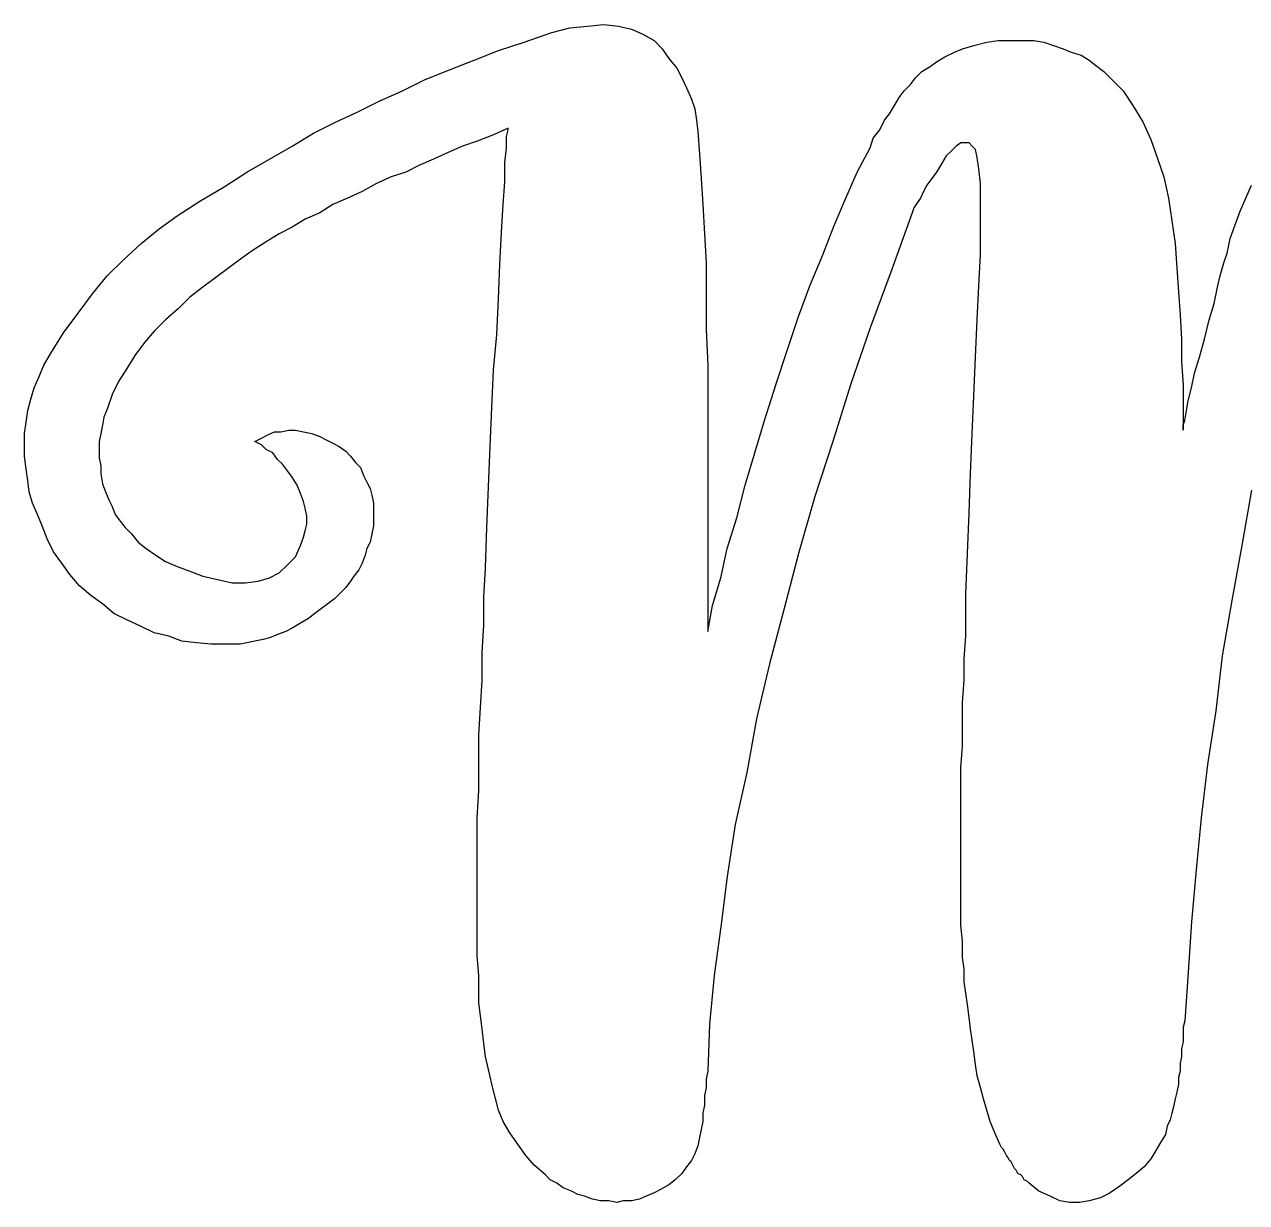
# Model space of a CAD drawing. Extents: x -3.57 to 4.11, y -0.34 to 0.79.
# Drawn here: x -3.572 to -2.836, y 0.047 to 0.756 of the extents above; entities that cross this region are included whole.
import ezdxf

# ---------------------------------------------------------------- set-up
doc = ezdxf.new("R2010")
doc.units = 0

msp = doc.modelspace()

# ---------------------------------------------------------------- linework, layer by layer
at = {"color": 0}
for p, q in [((-3.270996, 0.745117, 0.5), (-3.254395, 0.750977, 0.5)), ((-3.254395, 0.750977, 0.5), (-3.243652, 0.753906, 0.5)), ((-3.243652, 0.753906, 0.5), (-3.23291, 0.754883, 0.5)), ((-3.23291, 0.754883, 0.5), (-3.223145, 0.755859, 0.5)), ((-3.223145, 0.755859, 0.5), (-3.214355, 0.754883, 0.5)), ((-3.214355, 0.754883, 0.5), (-3.206543, 0.75293, 0.5)), ((-3.206543, 0.75293, 0.5), (-3.199707, 0.75, 0.5)), ((-3.286621, 0.740234, 0.5), (-3.270996, 0.745117, 0.5)), ((-3.199707, 0.75, 0.5), (-3.192871, 0.746094, 0.5)), ((-3.192871, 0.746094, 0.5), (-3.187988, 0.741211, 0.5)), ((-3.007324, 0.741211, 0.5), (-3.000488, 0.743164, 0.5)), ((-3.000488, 0.743164, 0.5), (-2.992676, 0.745117, 0.5)), ((-2.992676, 0.745117, 0.5), (-2.98584, 0.746094, 0.5)), ((-2.98584, 0.746094, 0.5), (-2.978027, 0.746094, 0.5)), ((-2.978027, 0.746094, 0.5), (-2.971191, 0.746094, 0.5)), ((-2.971191, 0.746094, 0.5), (-2.964355, 0.746094, 0.5)), ((-2.964355, 0.746094, 0.5), (-2.958496, 0.745117, 0.5)), ((-2.958496, 0.745117, 0.5), (-2.952637, 0.743164, 0.5)), ((-2.952637, 0.743164, 0.5), (-2.946777, 0.741211, 0.5)), ((-3.30127, 0.734375, 0.5), (-3.286621, 0.740234, 0.5)), ((-3.187988, 0.741211, 0.5), (-3.184082, 0.735352, 0.5)), ((-3.184082, 0.735352, 0.5), (-3.179199, 0.729492, 0.5)), ((-3.022949, 0.733398, 0.5), (-3.018066, 0.736328, 0.5)), ((-3.018066, 0.736328, 0.5), (-3.012207, 0.739258, 0.5)), ((-3.012207, 0.739258, 0.5), (-3.007324, 0.741211, 0.5)), ((-2.946777, 0.741211, 0.5), (-2.941895, 0.739258, 0.5)), ((-2.941895, 0.739258, 0.5), (-2.936035, 0.737305, 0.5)), ((-2.936035, 0.737305, 0.5), (-2.931152, 0.734375, 0.5)), ((-3.330566, 0.722656, 0.5), (-3.315918, 0.728516, 0.5)), ((-3.315918, 0.728516, 0.5), (-3.30127, 0.734375, 0.5)), ((-3.179199, 0.729492, 0.5), (-3.17627, 0.723633, 0.5)), ((-3.031738, 0.727539, 0.5), (-3.026855, 0.730469, 0.5)), ((-3.026855, 0.730469, 0.5), (-3.022949, 0.733398, 0.5)), ((-2.931152, 0.734375, 0.5), (-2.927246, 0.731445, 0.5)), ((-2.927246, 0.731445, 0.5), (-2.922363, 0.727539, 0.5)), ((-3.344238, 0.71582, 0.5), (-3.330566, 0.722656, 0.5)), ((-3.17627, 0.723633, 0.5), (-3.17334, 0.717773, 0.5)), ((-3.038574, 0.719727, 0.5), (-3.035645, 0.723633, 0.5)), ((-3.035645, 0.723633, 0.5), (-3.031738, 0.727539, 0.5)), ((-2.922363, 0.727539, 0.5), (-2.918457, 0.723633, 0.5)), ((-2.918457, 0.723633, 0.5), (-2.914551, 0.719727, 0.5)), ((-3.35791, 0.709961, 0.5), (-3.344238, 0.71582, 0.5)), ((-3.17334, 0.717773, 0.5), (-3.17041, 0.710938, 0.5)), ((-3.04541, 0.711914, 0.5), (-3.04248, 0.71582, 0.5)), ((-3.04248, 0.71582, 0.5), (-3.038574, 0.719727, 0.5)), ((-2.914551, 0.719727, 0.5), (-2.910645, 0.71582, 0.5)), ((-2.910645, 0.71582, 0.5), (-2.904785, 0.707031, 0.5)), ((-3.371582, 0.703125, 0.5), (-3.35791, 0.709961, 0.5)), ((-3.17041, 0.710938, 0.5), (-3.168457, 0.705078, 0.5)), ((-3.05127, 0.702148, 0.5), (-3.04834, 0.707031, 0.5)), ((-3.04834, 0.707031, 0.5), (-3.04541, 0.711914, 0.5)), ((-2.904785, 0.707031, 0.5), (-2.898926, 0.697266, 0.5)), ((-3.384277, 0.697266, 0.5), (-3.371582, 0.703125, 0.5)), ((-3.168457, 0.705078, 0.5), (-3.16748, 0.698242, 0.5)), ((-3.054199, 0.698242, 0.5), (-3.05127, 0.702148, 0.5)), ((-3.397949, 0.69043, 0.5), (-3.384277, 0.697266, 0.5)), ((-3.280762, 0.693359, 0.5), (-3.289551, 0.689453, 0.5)), ((-3.281738, 0.688477, 0.5), (-3.280762, 0.692383, 0.5)), ((-3.280762, 0.692383, 0.5), (-3.280762, 0.693359, 0.5)), ((-3.16748, 0.698242, 0.5), (-3.166504, 0.691406, 0.5)), ((-3.166504, 0.691406, 0.5), (-3.165527, 0.677734, 0.5)), ((-3.061035, 0.6875, 0.5), (-3.057129, 0.692383, 0.5)), ((-3.057129, 0.692383, 0.5), (-3.054199, 0.698242, 0.5)), ((-2.898926, 0.697266, 0.5), (-2.894043, 0.686523, 0.5)), ((-3.410645, 0.682617, 0.5), (-3.397949, 0.69043, 0.5)), ((-3.299316, 0.685547, 0.5), (-3.308105, 0.682617, 0.5)), ((-3.289551, 0.689453, 0.5), (-3.299316, 0.685547, 0.5)), ((-3.281738, 0.681641, 0.5), (-3.281738, 0.688477, 0.5)), ((-3.062988, 0.681641, 0.5), (-3.061035, 0.6875, 0.5)), ((-3.008301, 0.68457, 0.5), (-3.01123, 0.682617, 0.5)), ((-3.006348, 0.68457, 0.5), (-3.008301, 0.68457, 0.5)), ((-3.003418, 0.68457, 0.5), (-3.006348, 0.68457, 0.5)), ((-3.001465, 0.682617, 0.5), (-3.003418, 0.68457, 0.5)), ((-2.894043, 0.686523, 0.5), (-2.890137, 0.675781, 0.5)), ((-3.424316, 0.674805, 0.5), (-3.410645, 0.682617, 0.5)), ((-3.316895, 0.678711, 0.5), (-3.325684, 0.674805, 0.5)), ((-3.308105, 0.682617, 0.5), (-3.316895, 0.678711, 0.5)), ((-3.282715, 0.672852, 0.5), (-3.281738, 0.681641, 0.5)), ((-3.165527, 0.677734, 0.5), (-3.164551, 0.663086, 0.5)), ((-3.070801, 0.666992, 0.5), (-3.062988, 0.681641, 0.5)), ((-3.01709, 0.676758, 0.5), (-3.02002, 0.671875, 0.5)), ((-3.01416, 0.679688, 0.5), (-3.01709, 0.676758, 0.5)), ((-3.01123, 0.682617, 0.5), (-3.01416, 0.679688, 0.5)), ((-2.999512, 0.680664, 0.5), (-3.001465, 0.682617, 0.5)), ((-2.998535, 0.675781, 0.5), (-2.999512, 0.680664, 0.5)), ((-3.437988, 0.666992, 0.5), (-3.424316, 0.674805, 0.5)), ((-3.334473, 0.670898, 0.5), (-3.342285, 0.666992, 0.5)), ((-3.325684, 0.674805, 0.5), (-3.334473, 0.670898, 0.5)), ((-3.282715, 0.661133, 0.5), (-3.282715, 0.672852, 0.5)), ((-3.02002, 0.671875, 0.5), (-3.022949, 0.666992, 0.5)), ((-2.997559, 0.668945, 0.5), (-2.998535, 0.675781, 0.5)), ((-2.890137, 0.675781, 0.5), (-2.88623, 0.664063, 0.5)), ((-3.45166, 0.658203, 0.5), (-3.437988, 0.666992, 0.5)), ((-3.351074, 0.664063, 0.5), (-3.359863, 0.660156, 0.5)), ((-3.342285, 0.666992, 0.5), (-3.351074, 0.664063, 0.5)), ((-3.164551, 0.663086, 0.5), (-3.163574, 0.647461, 0.5)), ((-3.077637, 0.651367, 0.5), (-3.070801, 0.666992, 0.5)), ((-3.025879, 0.663086, 0.5), (-3.028809, 0.65918, 0.5)), ((-3.022949, 0.666992, 0.5), (-3.025879, 0.663086, 0.5)), ((-2.996582, 0.660156, 0.5), (-2.997559, 0.668945, 0.5)), ((-2.88623, 0.664063, 0.5), (-2.883301, 0.651367, 0.5)), ((-3.466309, 0.649414, 0.5), (-3.45166, 0.658203, 0.5)), ((-3.368652, 0.655273, 0.5), (-3.377441, 0.651367, 0.5)), ((-3.359863, 0.660156, 0.5), (-3.368652, 0.655273, 0.5)), ((-3.283691, 0.647461, 0.5), (-3.282715, 0.661133, 0.5)), ((-3.030762, 0.655273, 0.5), (-3.032715, 0.651367, 0.5)), ((-3.028809, 0.65918, 0.5), (-3.030762, 0.655273, 0.5)), ((-2.996582, 0.648438, 0.5), (-2.996582, 0.660156, 0.5)), ((-2.840332, 0.643555, 0.5), (-2.833496, 0.65918, 0.5)), ((-3.47998, 0.640625, 0.5), (-3.466309, 0.649414, 0.5)), ((-3.38623, 0.647461, 0.5), (-3.394043, 0.642578, 0.5)), ((-3.377441, 0.651367, 0.5), (-3.38623, 0.647461, 0.5)), ((-3.284668, 0.630859, 0.5), (-3.283691, 0.647461, 0.5)), ((-3.163574, 0.647461, 0.5), (-3.162598, 0.629883, 0.5)), ((-3.084473, 0.634766, 0.5), (-3.077637, 0.651367, 0.5)), ((-3.034668, 0.648438, 0.5), (-3.036621, 0.645508, 0.5)), ((-3.032715, 0.651367, 0.5), (-3.034668, 0.648438, 0.5)), ((-2.996582, 0.633789, 0.5), (-2.996582, 0.648438, 0.5)), ((-2.883301, 0.651367, 0.5), (-2.881348, 0.637695, 0.5)), ((-3.490723, 0.632813, 0.5), (-3.47998, 0.640625, 0.5)), ((-3.394043, 0.642578, 0.5), (-3.402832, 0.638672, 0.5)), ((-3.037598, 0.642578, 0.5), (-3.050293, 0.607422, 0.5)), ((-3.036621, 0.645508, 0.5), (-3.037598, 0.642578, 0.5)), ((-2.846191, 0.626953, 0.5), (-2.840332, 0.643555, 0.5)), ((-3.501465, 0.624023, 0.5), (-3.490723, 0.632813, 0.5)), ((-3.410645, 0.633789, 0.5), (-3.418457, 0.629883, 0.5)), ((-3.402832, 0.638672, 0.5), (-3.410645, 0.633789, 0.5)), ((-3.091309, 0.617188, 0.5), (-3.084473, 0.634766, 0.5)), ((-2.996582, 0.617188, 0.5), (-2.996582, 0.633789, 0.5)), ((-2.881348, 0.637695, 0.5), (-2.879395, 0.624023, 0.5)), ((-3.418457, 0.629883, 0.5), (-3.42627, 0.625, 0.5)), ((-3.285645, 0.611328, 0.5), (-3.284668, 0.630859, 0.5)), ((-3.162598, 0.629883, 0.5), (-3.161621, 0.612305, 0.5)), ((-2.847168, 0.623047, 0.5), (-2.846191, 0.626953, 0.5)), ((-3.512207, 0.614258, 0.5), (-3.501465, 0.624023, 0.5)), ((-3.434082, 0.620117, 0.5), (-3.440918, 0.615234, 0.5)), ((-3.42627, 0.625, 0.5), (-3.434082, 0.620117, 0.5)), ((-2.879395, 0.624023, 0.5), (-2.878418, 0.609375, 0.5)), ((-2.850098, 0.612305, 0.5), (-2.848145, 0.618164, 0.5)), ((-2.848145, 0.618164, 0.5), (-2.847168, 0.623047, 0.5)), ((-3.521973, 0.604492, 0.5), (-3.512207, 0.614258, 0.5)), ((-3.440918, 0.615234, 0.5), (-3.44873, 0.609375, 0.5)), ((-3.286621, 0.59082, 0.5), (-3.285645, 0.611328, 0.5)), ((-3.161621, 0.612305, 0.5), (-3.161621, 0.592773, 0.5)), ((-3.099121, 0.598633, 0.5), (-3.091309, 0.617188, 0.5)), ((-2.997559, 0.598633, 0.5), (-2.996582, 0.617188, 0.5)), ((-2.852051, 0.605469, 0.5), (-2.850098, 0.612305, 0.5)), ((-3.530762, 0.59375, 0.5), (-3.521973, 0.604492, 0.5)), ((-3.456543, 0.603516, 0.5), (-3.464355, 0.597656, 0.5)), ((-3.44873, 0.609375, 0.5), (-3.456543, 0.603516, 0.5)), ((-3.050293, 0.607422, 0.5), (-3.062988, 0.573242, 0.5)), ((-2.878418, 0.609375, 0.5), (-2.877441, 0.594727, 0.5)), ((-2.854004, 0.597656, 0.5), (-2.852051, 0.605469, 0.5)), ((-3.464355, 0.597656, 0.5), (-3.472168, 0.591797, 0.5)), ((-3.105957, 0.580078, 0.5), (-3.099121, 0.598633, 0.5)), ((-2.998535, 0.578125, 0.5), (-2.997559, 0.598633, 0.5)), ((-2.855957, 0.587891, 0.5), (-2.854004, 0.597656, 0.5)), ((-3.539551, 0.582031, 0.5), (-3.530762, 0.59375, 0.5)), ((-3.472168, 0.591797, 0.5), (-3.479004, 0.584961, 0.5)), ((-3.287598, 0.569336, 0.5), (-3.286621, 0.59082, 0.5)), ((-3.161621, 0.592773, 0.5), (-3.161621, 0.572266, 0.5)), ((-2.877441, 0.594727, 0.5), (-2.876465, 0.581055, 0.5)), ((-3.54834, 0.570313, 0.5), (-3.539551, 0.582031, 0.5)), ((-3.479004, 0.584961, 0.5), (-3.486816, 0.578125, 0.5)), ((-2.876465, 0.581055, 0.5), (-2.875488, 0.566406, 0.5)), ((-2.858887, 0.578125, 0.5), (-2.855957, 0.587891, 0.5)), ((-3.486816, 0.578125, 0.5), (-3.493652, 0.571289, 0.5)), ((-3.112793, 0.55957, 0.5), (-3.105957, 0.580078, 0.5)), ((-2.999512, 0.555664, 0.5), (-2.998535, 0.578125, 0.5)), ((-2.861816, 0.566406, 0.5), (-2.858887, 0.578125, 0.5)), ((-3.556152, 0.557617, 0.5), (-3.54834, 0.570313, 0.5)), ((-3.493652, 0.571289, 0.5), (-3.499512, 0.564453, 0.5)), ((-3.289551, 0.547852, 0.5), (-3.287598, 0.569336, 0.5)), ((-3.161621, 0.572266, 0.5), (-3.160645, 0.550781, 0.5)), ((-3.062988, 0.573242, 0.5), (-3.074707, 0.539063, 0.5)), ((-2.875488, 0.566406, 0.5), (-2.875488, 0.552734, 0.5)), ((-2.864746, 0.555664, 0.5), (-2.861816, 0.566406, 0.5)), ((-3.499512, 0.564453, 0.5), (-3.505371, 0.556641, 0.5)), ((-3.119629, 0.539063, 0.5), (-3.112793, 0.55957, 0.5)), ((-3.560059, 0.550781, 0.5), (-3.556152, 0.557617, 0.5)), ((-3.505371, 0.556641, 0.5), (-3.510254, 0.548828, 0.5)), ((-3.000488, 0.532227, 0.5), (-2.999512, 0.555664, 0.5)), ((-2.875488, 0.552734, 0.5), (-2.874512, 0.539063, 0.5)), ((-2.867676, 0.545898, 0.5), (-2.864746, 0.555664, 0.5)), ((-3.562988, 0.543945, 0.5), (-3.560059, 0.550781, 0.5)), ((-3.510254, 0.548828, 0.5), (-3.515137, 0.541016, 0.5)), ((-3.290527, 0.525391, 0.5), (-3.289551, 0.547852, 0.5)), ((-3.160645, 0.550781, 0.5), (-3.160645, 0.529297, 0.5)), ((-2.869629, 0.537109, 0.5), (-2.867676, 0.545898, 0.5)), ((-3.567871, 0.530273, 0.5), (-3.565918, 0.537109, 0.5)), ((-3.565918, 0.537109, 0.5), (-3.562988, 0.543945, 0.5)), ((-3.515137, 0.541016, 0.5), (-3.519043, 0.533203, 0.5)), ((-3.126465, 0.517578, 0.5), (-3.119629, 0.539063, 0.5)), ((-3.074707, 0.539063, 0.5), (-3.085449, 0.504883, 0.5)), ((-2.874512, 0.539063, 0.5), (-2.874512, 0.525391, 0.5)), ((-2.871582, 0.529297, 0.5), (-2.869629, 0.537109, 0.5)), ((-3.569824, 0.523438, 0.5), (-3.567871, 0.530273, 0.5)), ((-3.519043, 0.533203, 0.5), (-3.521973, 0.524414, 0.5)), ((-3.001465, 0.509766, 0.5), (-3.000488, 0.532227, 0.5)), ((-3.570801, 0.516602, 0.5), (-3.569824, 0.523438, 0.5)), ((-3.521973, 0.524414, 0.5), (-3.523926, 0.519531, 0.5)), ((-3.291504, 0.501953, 0.5), (-3.290527, 0.525391, 0.5)), ((-3.160645, 0.529297, 0.5), (-3.160645, 0.507813, 0.5)), ((-2.874512, 0.525391, 0.5), (-2.874512, 0.511719, 0.5)), ((-2.873535, 0.517578, 0.5), (-2.872559, 0.523438, 0.5)), ((-2.872559, 0.523438, 0.5), (-2.871582, 0.529297, 0.5)), ((-3.571777, 0.509766, 0.5), (-3.570801, 0.516602, 0.5)), ((-3.523926, 0.519531, 0.5), (-3.524902, 0.514648, 0.5)), ((-3.132324, 0.498047, 0.5), (-3.126465, 0.517578, 0.5)), ((-2.874512, 0.514648, 0.5), (-2.873535, 0.517578, 0.5)), ((-3.571777, 0.50293, 0.5), (-3.571777, 0.509766, 0.5)), ((-3.525879, 0.509766, 0.5), (-3.526855, 0.504883, 0.5)), ((-3.524902, 0.514648, 0.5), (-3.525879, 0.509766, 0.5)), ((-3.429199, 0.506836, 0.5), (-3.425293, 0.508789, 0.5)), ((-3.425293, 0.508789, 0.5), (-3.421387, 0.510742, 0.5)), ((-3.421387, 0.510742, 0.5), (-3.41748, 0.510742, 0.5)), ((-3.41748, 0.510742, 0.5), (-3.412598, 0.511719, 0.5)), ((-3.412598, 0.511719, 0.5), (-3.408691, 0.511719, 0.5)), ((-3.408691, 0.511719, 0.5), (-3.403809, 0.510742, 0.5)), ((-3.403809, 0.510742, 0.5), (-3.398926, 0.509766, 0.5)), ((-3.398926, 0.509766, 0.5), (-3.394043, 0.507813, 0.5)), ((-3.394043, 0.507813, 0.5), (-3.390137, 0.505859, 0.5)), ((-3.160645, 0.507813, 0.5), (-3.160645, 0.487305, 0.5)), ((-3.002441, 0.485352, 0.5), (-3.001465, 0.509766, 0.5)), ((-2.874512, 0.511719, 0.5), (-2.874512, 0.514648, 0.5)), ((-3.571777, 0.496094, 0.5), (-3.571777, 0.50293, 0.5)), ((-3.526855, 0.504883, 0.5), (-3.526855, 0.5, 0.5)), ((-3.433105, 0.504883, 0.5), (-3.429199, 0.506836, 0.5)), ((-3.429199, 0.50293, 0.5), (-3.433105, 0.504883, 0.5)), ((-3.42627, 0.5, 0.5), (-3.429199, 0.50293, 0.5)), ((-3.390137, 0.505859, 0.5), (-3.38623, 0.503906, 0.5)), ((-3.38623, 0.503906, 0.5), (-3.382324, 0.501953, 0.5)), ((-3.382324, 0.501953, 0.5), (-3.378418, 0.499023, 0.5)), ((-3.29248, 0.477539, 0.5), (-3.291504, 0.501953, 0.5)), ((-3.085449, 0.504883, 0.5), (-3.096191, 0.47168, 0.5)), ((-3.570801, 0.488281, 0.5), (-3.571777, 0.496094, 0.5)), ((-3.526855, 0.5, 0.5), (-3.526855, 0.495117, 0.5)), ((-3.526855, 0.495117, 0.5), (-3.525879, 0.490234, 0.5)), ((-3.422363, 0.498047, 0.5), (-3.42627, 0.5, 0.5)), ((-3.419434, 0.494141, 0.5), (-3.422363, 0.498047, 0.5)), ((-3.416504, 0.491211, 0.5), (-3.419434, 0.494141, 0.5)), ((-3.378418, 0.499023, 0.5), (-3.375488, 0.496094, 0.5)), ((-3.375488, 0.496094, 0.5), (-3.372559, 0.492188, 0.5)), ((-3.138184, 0.478516, 0.5), (-3.132324, 0.498047, 0.5)), ((-3.569824, 0.481445, 0.5), (-3.570801, 0.488281, 0.5)), ((-3.525879, 0.490234, 0.5), (-3.525879, 0.485352, 0.5)), ((-3.525879, 0.485352, 0.5), (-3.524902, 0.479492, 0.5)), ((-3.413574, 0.487305, 0.5), (-3.416504, 0.491211, 0.5)), ((-3.410645, 0.483398, 0.5), (-3.413574, 0.487305, 0.5)), ((-3.372559, 0.492188, 0.5), (-3.369629, 0.489258, 0.5)), ((-3.369629, 0.489258, 0.5), (-3.367676, 0.484375, 0.5)), ((-3.160645, 0.487305, 0.5), (-3.160645, 0.466797, 0.5)), ((-3.003418, 0.461914, 0.5), (-3.002441, 0.485352, 0.5)), ((-3.568848, 0.474609, 0.5), (-3.569824, 0.481445, 0.5)), ((-3.524902, 0.479492, 0.5), (-3.522949, 0.474609, 0.5)), ((-3.407715, 0.478516, 0.5), (-3.410645, 0.483398, 0.5)), ((-3.405762, 0.473633, 0.5), (-3.407715, 0.478516, 0.5)), ((-3.367676, 0.484375, 0.5), (-3.365723, 0.480469, 0.5)), ((-3.365723, 0.480469, 0.5), (-3.36377, 0.476563, 0.5)), ((-3.143066, 0.458984, 0.5), (-3.138184, 0.478516, 0.5)), ((-3.566895, 0.467773, 0.5), (-3.568848, 0.474609, 0.5)), ((-3.522949, 0.474609, 0.5), (-3.520996, 0.469727, 0.5)), ((-3.403809, 0.46875, 0.5), (-3.405762, 0.473633, 0.5)), ((-3.36377, 0.476563, 0.5), (-3.362793, 0.472656, 0.5)), ((-3.362793, 0.472656, 0.5), (-3.361816, 0.467773, 0.5)), ((-3.293457, 0.453125, 0.5), (-3.29248, 0.477539, 0.5)), ((-3.096191, 0.47168, 0.5), (-3.105957, 0.4375, 0.5)), ((-2.833496, 0.475586, 0.5), (-2.839355, 0.442383, 0.5)), ((-3.563965, 0.460938, 0.5), (-3.566895, 0.467773, 0.5)), ((-3.520996, 0.469727, 0.5), (-3.519043, 0.46582, 0.5)), ((-3.519043, 0.46582, 0.5), (-3.51709, 0.460938, 0.5)), ((-3.402832, 0.464844, 0.5), (-3.403809, 0.46875, 0.5)), ((-3.401855, 0.459961, 0.5), (-3.402832, 0.464844, 0.5)), ((-3.361816, 0.467773, 0.5), (-3.361816, 0.462891, 0.5)), ((-3.160645, 0.466797, 0.5), (-3.160645, 0.446289, 0.5)), ((-3.561035, 0.454102, 0.5), (-3.563965, 0.460938, 0.5)), ((-3.51709, 0.460938, 0.5), (-3.51416, 0.457031, 0.5)), ((-3.51416, 0.457031, 0.5), (-3.51123, 0.453125, 0.5)), ((-3.401855, 0.455078, 0.5), (-3.401855, 0.459961, 0.5)), ((-3.361816, 0.462891, 0.5), (-3.361816, 0.458984, 0.5)), ((-3.361816, 0.458984, 0.5), (-3.361816, 0.454102, 0.5)), ((-3.148926, 0.44043, 0.5), (-3.143066, 0.458984, 0.5)), ((-3.004395, 0.4375, 0.5), (-3.003418, 0.461914, 0.5)), ((-3.558105, 0.446289, 0.5), (-3.561035, 0.454102, 0.5)), ((-3.51123, 0.453125, 0.5), (-3.507324, 0.449219, 0.5)), ((-3.507324, 0.449219, 0.5), (-3.503418, 0.444336, 0.5)), ((-3.403809, 0.447266, 0.5), (-3.402832, 0.451172, 0.5)), ((-3.402832, 0.451172, 0.5), (-3.401855, 0.455078, 0.5)), ((-3.362793, 0.449219, 0.5), (-3.36377, 0.444336, 0.5)), ((-3.361816, 0.454102, 0.5), (-3.362793, 0.449219, 0.5)), ((-3.294434, 0.428711, 0.5), (-3.293457, 0.453125, 0.5)), ((-3.554199, 0.438477, 0.5), (-3.558105, 0.446289, 0.5)), ((-3.503418, 0.444336, 0.5), (-3.498535, 0.44043, 0.5)), ((-3.408691, 0.435547, 0.5), (-3.405762, 0.442383, 0.5)), ((-3.405762, 0.442383, 0.5), (-3.403809, 0.447266, 0.5)), ((-3.36377, 0.444336, 0.5), (-3.365723, 0.44043, 0.5)), ((-3.160645, 0.446289, 0.5), (-3.160645, 0.427734, 0.5)), ((-2.839355, 0.442383, 0.5), (-2.845215, 0.40918, 0.5)), ((-3.549316, 0.431641, 0.5), (-3.554199, 0.438477, 0.5)), ((-3.498535, 0.44043, 0.5), (-3.492676, 0.436523, 0.5)), ((-3.492676, 0.436523, 0.5), (-3.486816, 0.432617, 0.5)), ((-3.413574, 0.430664, 0.5), (-3.408691, 0.435547, 0.5)), ((-3.366699, 0.436523, 0.5), (-3.368652, 0.431641, 0.5)), ((-3.365723, 0.44043, 0.5), (-3.366699, 0.436523, 0.5)), ((-3.152832, 0.422852, 0.5), (-3.148926, 0.44043, 0.5)), ((-3.105957, 0.4375, 0.5), (-3.114746, 0.404297, 0.5)), ((-3.005371, 0.413086, 0.5), (-3.004395, 0.4375, 0.5)), ((-3.544434, 0.424805, 0.5), (-3.549316, 0.431641, 0.5)), ((-3.486816, 0.432617, 0.5), (-3.47998, 0.429688, 0.5)), ((-3.47998, 0.429688, 0.5), (-3.472168, 0.426758, 0.5)), ((-3.472168, 0.426758, 0.5), (-3.464355, 0.423828, 0.5)), ((-3.418457, 0.425781, 0.5), (-3.413574, 0.430664, 0.5)), ((-3.370605, 0.427734, 0.5), (-3.373535, 0.423828, 0.5)), ((-3.368652, 0.431641, 0.5), (-3.370605, 0.427734, 0.5)), ((-3.29541, 0.411133, 0.5), (-3.294434, 0.428711, 0.5)), ((-3.160645, 0.427734, 0.5), (-3.160645, 0.408203, 0.5)), ((-3.538574, 0.417969, 0.5), (-3.544434, 0.424805, 0.5)), ((-3.464355, 0.423828, 0.5), (-3.455566, 0.421875, 0.5)), ((-3.455566, 0.421875, 0.5), (-3.446777, 0.419922, 0.5)), ((-3.446777, 0.419922, 0.5), (-3.438965, 0.419922, 0.5)), ((-3.438965, 0.419922, 0.5), (-3.431152, 0.420898, 0.5)), ((-3.431152, 0.420898, 0.5), (-3.424316, 0.422852, 0.5)), ((-3.424316, 0.422852, 0.5), (-3.418457, 0.425781, 0.5)), ((-3.375488, 0.420898, 0.5), (-3.378418, 0.416992, 0.5)), ((-3.373535, 0.423828, 0.5), (-3.375488, 0.420898, 0.5)), ((-3.157715, 0.40625, 0.5), (-3.152832, 0.422852, 0.5)), ((-3.531738, 0.412109, 0.5), (-3.538574, 0.417969, 0.5)), ((-3.524902, 0.407227, 0.5), (-3.531738, 0.412109, 0.5)), ((-3.382324, 0.413086, 0.5), (-3.385254, 0.410156, 0.5)), ((-3.378418, 0.416992, 0.5), (-3.382324, 0.413086, 0.5)), ((-3.005371, 0.387695, 0.5), (-3.005371, 0.413086, 0.5)), ((-3.518066, 0.401367, 0.5), (-3.524902, 0.407227, 0.5)), ((-3.38916, 0.407227, 0.5), (-3.393066, 0.404297, 0.5)), ((-3.385254, 0.410156, 0.5), (-3.38916, 0.407227, 0.5)), ((-3.29541, 0.394531, 0.5), (-3.29541, 0.411133, 0.5)), ((-3.160645, 0.408203, 0.5), (-3.160645, 0.390625, 0.5)), ((-3.160645, 0.390625, 0.5), (-3.157715, 0.40625, 0.5)), ((-2.845215, 0.40918, 0.5), (-2.851074, 0.375977, 0.5)), ((-3.510254, 0.397461, 0.5), (-3.518066, 0.401367, 0.5)), ((-3.501465, 0.393555, 0.5), (-3.510254, 0.397461, 0.5)), ((-3.400879, 0.398438, 0.5), (-3.405762, 0.395508, 0.5)), ((-3.396973, 0.401367, 0.5), (-3.400879, 0.398438, 0.5)), ((-3.393066, 0.404297, 0.5), (-3.396973, 0.401367, 0.5)), ((-3.114746, 0.404297, 0.5), (-3.123535, 0.371094, 0.5)), ((-3.493652, 0.389648, 0.5), (-3.501465, 0.393555, 0.5)), ((-3.414551, 0.390625, 0.5), (-3.419434, 0.388672, 0.5)), ((-3.410645, 0.392578, 0.5), (-3.414551, 0.390625, 0.5)), ((-3.405762, 0.395508, 0.5), (-3.410645, 0.392578, 0.5)), ((-3.296387, 0.37793, 0.5), (-3.29541, 0.394531, 0.5)), ((-3.484863, 0.387695, 0.5), (-3.493652, 0.389648, 0.5)), ((-3.477051, 0.384766, 0.5), (-3.484863, 0.387695, 0.5)), ((-3.468262, 0.383789, 0.5), (-3.477051, 0.384766, 0.5)), ((-3.459473, 0.382813, 0.5), (-3.468262, 0.383789, 0.5)), ((-3.450684, 0.382813, 0.5), (-3.459473, 0.382813, 0.5)), ((-3.441895, 0.382813, 0.5), (-3.450684, 0.382813, 0.5)), ((-3.437988, 0.383789, 0.5), (-3.441895, 0.382813, 0.5)), ((-3.433105, 0.384766, 0.5), (-3.437988, 0.383789, 0.5)), ((-3.428223, 0.385742, 0.5), (-3.433105, 0.384766, 0.5)), ((-3.424316, 0.386719, 0.5), (-3.428223, 0.385742, 0.5)), ((-3.419434, 0.388672, 0.5), (-3.424316, 0.386719, 0.5)), ((-3.006348, 0.374023, 0.5), (-3.005371, 0.387695, 0.5)), ((-3.296387, 0.361328, 0.5), (-3.296387, 0.37793, 0.5)), ((-2.851074, 0.375977, 0.5), (-2.85498, 0.342773, 0.5)), ((-3.123535, 0.371094, 0.5), (-3.131348, 0.337891, 0.5)), ((-3.006348, 0.361328, 0.5), (-3.006348, 0.374023, 0.5)), ((-3.297363, 0.344727, 0.5), (-3.296387, 0.361328, 0.5)), ((-3.007324, 0.347656, 0.5), (-3.006348, 0.361328, 0.5)), ((-3.007324, 0.333984, 0.5), (-3.007324, 0.347656, 0.5)), ((-3.29834, 0.328125, 0.5), (-3.297363, 0.344727, 0.5)), ((-2.85498, 0.342773, 0.5), (-2.859863, 0.310547, 0.5)), ((-3.131348, 0.337891, 0.5), (-3.137207, 0.305664, 0.5)), ((-3.007324, 0.321289, 0.5), (-3.007324, 0.333984, 0.5)), ((-3.29834, 0.311523, 0.5), (-3.29834, 0.328125, 0.5)), ((-3.008301, 0.308594, 0.5), (-3.007324, 0.321289, 0.5)), ((-3.29834, 0.294922, 0.5), (-3.29834, 0.311523, 0.5)), ((-2.859863, 0.310547, 0.5), (-2.86377, 0.27832, 0.5)), ((-3.137207, 0.305664, 0.5), (-3.144043, 0.274414, 0.5)), ((-3.008301, 0.295898, 0.5), (-3.008301, 0.308594, 0.5)), ((-3.299316, 0.27832, 0.5), (-3.29834, 0.294922, 0.5)), ((-3.008301, 0.283203, 0.5), (-3.008301, 0.295898, 0.5)), ((-3.008301, 0.270508, 0.5), (-3.008301, 0.283203, 0.5)), ((-3.299316, 0.263672, 0.5), (-3.299316, 0.27832, 0.5)), ((-3.144043, 0.274414, 0.5), (-3.148926, 0.243164, 0.5)), ((-2.86377, 0.27832, 0.5), (-2.866699, 0.24707, 0.5)), ((-3.008301, 0.257813, 0.5), (-3.008301, 0.270508, 0.5)), ((-3.299316, 0.248047, 0.5), (-3.299316, 0.263672, 0.5)), ((-3.008301, 0.24707, 0.5), (-3.008301, 0.257813, 0.5)), ((-3.299316, 0.234375, 0.5), (-3.299316, 0.248047, 0.5)), ((-3.148926, 0.243164, 0.5), (-3.152832, 0.212891, 0.5)), ((-3.008301, 0.235352, 0.5), (-3.008301, 0.24707, 0.5)), ((-2.866699, 0.24707, 0.5), (-2.869629, 0.21582, 0.5)), ((-3.008301, 0.224609, 0.5), (-3.008301, 0.235352, 0.5)), ((-3.299316, 0.220703, 0.5), (-3.299316, 0.234375, 0.5)), ((-3.299316, 0.208008, 0.5), (-3.299316, 0.220703, 0.5)), ((-3.008301, 0.213867, 0.5), (-3.008301, 0.224609, 0.5)), ((-3.007324, 0.204102, 0.5), (-3.008301, 0.213867, 0.5)), ((-2.869629, 0.21582, 0.5), (-2.871582, 0.185547, 0.5)), ((-3.299316, 0.195313, 0.5), (-3.299316, 0.208008, 0.5)), ((-3.152832, 0.212891, 0.5), (-3.156738, 0.183594, 0.5)), ((-3.007324, 0.194336, 0.5), (-3.007324, 0.204102, 0.5)), ((-3.29834, 0.183594, 0.5), (-3.299316, 0.195313, 0.5)), ((-3.006348, 0.1875, 0.5), (-3.007324, 0.194336, 0.5)), ((-3.006348, 0.179688, 0.5), (-3.006348, 0.1875, 0.5)), ((-2.871582, 0.185547, 0.5), (-2.873535, 0.15625, 0.5)), ((-3.29834, 0.175781, 0.5), (-3.29834, 0.183594, 0.5)), ((-3.156738, 0.183594, 0.5), (-3.159668, 0.154297, 0.5)), ((-3.005371, 0.172852, 0.5), (-3.006348, 0.179688, 0.5)), ((-3.29834, 0.166992, 0.5), (-3.29834, 0.175781, 0.5)), ((-3.004395, 0.166016, 0.5), (-3.005371, 0.172852, 0.5)), ((-3.297363, 0.15918, 0.5), (-3.29834, 0.166992, 0.5)), ((-3.003418, 0.158203, 0.5), (-3.004395, 0.166016, 0.5)), ((-3.296387, 0.151367, 0.5), (-3.297363, 0.15918, 0.5)), ((-3.002441, 0.151367, 0.5), (-3.003418, 0.158203, 0.5)), ((-2.873535, 0.15625, 0.5), (-2.874512, 0.152344, 0.5)), ((-3.29541, 0.142578, 0.5), (-3.296387, 0.151367, 0.5)), ((-3.159668, 0.154297, 0.5), (-3.160645, 0.125977, 0.5)), ((-3.001465, 0.144531, 0.5), (-3.002441, 0.151367, 0.5)), ((-2.874512, 0.152344, 0.5), (-2.874512, 0.147461, 0.5)), ((-2.874512, 0.147461, 0.5), (-2.874512, 0.143555, 0.5)), ((-3.294434, 0.134766, 0.5), (-3.29541, 0.142578, 0.5)), ((-3.000488, 0.137695, 0.5), (-3.001465, 0.144531, 0.5)), ((-2.874512, 0.143555, 0.5), (-2.875488, 0.139648, 0.5)), ((-3.29248, 0.126953, 0.5), (-3.294434, 0.134766, 0.5)), ((-2.999512, 0.129883, 0.5), (-3.000488, 0.137695, 0.5)), ((-2.875488, 0.134766, 0.5), (-2.876465, 0.130859, 0.5)), ((-2.875488, 0.139648, 0.5), (-2.875488, 0.134766, 0.5)), ((-3.290527, 0.118164, 0.5), (-3.29248, 0.126953, 0.5)), ((-3.160645, 0.125977, 0.5), (-3.161621, 0.121094, 0.5)), ((-2.998535, 0.123047, 0.5), (-2.999512, 0.129883, 0.5)), ((-2.876465, 0.125977, 0.5), (-2.877441, 0.12207, 0.5)), ((-2.876465, 0.130859, 0.5), (-2.876465, 0.125977, 0.5)), ((-3.288574, 0.110352, 0.5), (-3.290527, 0.118164, 0.5)), ((-3.161621, 0.121094, 0.5), (-3.161621, 0.116211, 0.5)), ((-2.996582, 0.116211, 0.5), (-2.998535, 0.123047, 0.5)), ((-2.877441, 0.118164, 0.5), (-2.878418, 0.113281, 0.5)), ((-2.877441, 0.12207, 0.5), (-2.877441, 0.118164, 0.5)), ((-3.286621, 0.102539, 0.5), (-3.288574, 0.110352, 0.5)), ((-3.161621, 0.116211, 0.5), (-3.162598, 0.111328, 0.5)), ((-3.162598, 0.111328, 0.5), (-3.162598, 0.105469, 0.5)), ((-2.994629, 0.109375, 0.5), (-2.996582, 0.116211, 0.5)), ((-2.878418, 0.113281, 0.5), (-2.879395, 0.109375, 0.5)), ((-3.162598, 0.105469, 0.5), (-3.163574, 0.100586, 0.5)), ((-2.992676, 0.102539, 0.5), (-2.994629, 0.109375, 0.5)), ((-2.880371, 0.104492, 0.5), (-2.881348, 0.100586, 0.5)), ((-2.879395, 0.109375, 0.5), (-2.880371, 0.104492, 0.5)), ((-3.283691, 0.095703, 0.5), (-3.286621, 0.102539, 0.5)), ((-3.279785, 0.088867, 0.5), (-3.283691, 0.095703, 0.5)), ((-3.163574, 0.095703, 0.5), (-3.164551, 0.09082, 0.5)), ((-3.163574, 0.100586, 0.5), (-3.163574, 0.095703, 0.5)), ((-2.990723, 0.095703, 0.5), (-2.992676, 0.102539, 0.5)), ((-2.987793, 0.088867, 0.5), (-2.990723, 0.095703, 0.5)), ((-2.882324, 0.09668, 0.5), (-2.884277, 0.092773, 0.5)), ((-2.881348, 0.100586, 0.5), (-2.882324, 0.09668, 0.5)), ((-3.274902, 0.082031, 0.5), (-3.279785, 0.088867, 0.5)), ((-3.164551, 0.09082, 0.5), (-3.165527, 0.085938, 0.5)), ((-2.984863, 0.082031, 0.5), (-2.987793, 0.088867, 0.5)), ((-2.884277, 0.092773, 0.5), (-2.885254, 0.087891, 0.5)), ((-3.27002, 0.075195, 0.5), (-3.274902, 0.082031, 0.5)), ((-3.166504, 0.081055, 0.5), (-3.168457, 0.076172, 0.5)), ((-3.165527, 0.085938, 0.5), (-3.166504, 0.081055, 0.5)), ((-2.983887, 0.080078, 0.5), (-2.984863, 0.082031, 0.5)), ((-2.888184, 0.083008, 0.5), (-2.891113, 0.078125, 0.5)), ((-2.885254, 0.087891, 0.5), (-2.888184, 0.083008, 0.5)), ((-3.265137, 0.069336, 0.5), (-3.27002, 0.075195, 0.5)), ((-3.168457, 0.076172, 0.5), (-3.17041, 0.072266, 0.5)), ((-2.98291, 0.079102, 0.5), (-2.983887, 0.080078, 0.5)), ((-2.981934, 0.077148, 0.5), (-2.98291, 0.079102, 0.5)), ((-2.980957, 0.075195, 0.5), (-2.981934, 0.077148, 0.5)), ((-2.97998, 0.074219, 0.5), (-2.980957, 0.075195, 0.5)), ((-2.979004, 0.072266, 0.5), (-2.97998, 0.074219, 0.5)), ((-2.891113, 0.078125, 0.5), (-2.894043, 0.073242, 0.5)), ((-3.258301, 0.063477, 0.5), (-3.265137, 0.069336, 0.5)), ((-3.17334, 0.068359, 0.5), (-3.17627, 0.064453, 0.5)), ((-3.17041, 0.072266, 0.5), (-3.17334, 0.068359, 0.5)), ((-2.978027, 0.071289, 0.5), (-2.979004, 0.072266, 0.5)), ((-2.977051, 0.069336, 0.5), (-2.978027, 0.071289, 0.5)), ((-2.976074, 0.067383, 0.5), (-2.977051, 0.069336, 0.5)), ((-2.975098, 0.066406, 0.5), (-2.976074, 0.067383, 0.5)), ((-2.974121, 0.064453, 0.5), (-2.975098, 0.066406, 0.5)), ((-2.897949, 0.068359, 0.5), (-2.902832, 0.064453, 0.5)), ((-2.894043, 0.073242, 0.5), (-2.897949, 0.068359, 0.5)), ((-3.255371, 0.060547, 0.5), (-3.258301, 0.063477, 0.5)), ((-3.251465, 0.058594, 0.5), (-3.255371, 0.060547, 0.5)), ((-3.180176, 0.060547, 0.5), (-3.184082, 0.057617, 0.5)), ((-3.17627, 0.064453, 0.5), (-3.180176, 0.060547, 0.5)), ((-2.972168, 0.063477, 0.5), (-2.974121, 0.064453, 0.5)), ((-2.971191, 0.0625, 0.5), (-2.972168, 0.063477, 0.5)), ((-2.970215, 0.060547, 0.5), (-2.971191, 0.0625, 0.5)), ((-2.968262, 0.05957, 0.5), (-2.970215, 0.060547, 0.5)), ((-2.967285, 0.058594, 0.5), (-2.968262, 0.05957, 0.5)), ((-2.907715, 0.060547, 0.5), (-2.912598, 0.056641, 0.5)), ((-2.902832, 0.064453, 0.5), (-2.907715, 0.060547, 0.5)), ((-3.247559, 0.055664, 0.5), (-3.251465, 0.058594, 0.5)), ((-3.242676, 0.053711, 0.5), (-3.247559, 0.055664, 0.5)), ((-3.23877, 0.051758, 0.5), (-3.242676, 0.053711, 0.5)), ((-3.234863, 0.050781, 0.5), (-3.23877, 0.051758, 0.5)), ((-3.192871, 0.052734, 0.5), (-3.197754, 0.050781, 0.5)), ((-3.188965, 0.054688, 0.5), (-3.192871, 0.052734, 0.5)), ((-3.184082, 0.057617, 0.5), (-3.188965, 0.054688, 0.5)), ((-2.961426, 0.053711, 0.5), (-2.967285, 0.058594, 0.5)), ((-2.95459, 0.050781, 0.5), (-2.961426, 0.053711, 0.5)), ((-2.918457, 0.052734, 0.5), (-2.924316, 0.049805, 0.5)), ((-2.912598, 0.056641, 0.5), (-2.918457, 0.052734, 0.5)), ((-3.22998, 0.048828, 0.5), (-3.234863, 0.050781, 0.5)), ((-3.225098, 0.047852, 0.5), (-3.22998, 0.048828, 0.5)), ((-3.220215, 0.047852, 0.5), (-3.225098, 0.047852, 0.5)), ((-3.215332, 0.046875, 0.5), (-3.220215, 0.047852, 0.5)), ((-3.211426, 0.047852, 0.5), (-3.215332, 0.046875, 0.5)), ((-3.206543, 0.047852, 0.5), (-3.211426, 0.047852, 0.5)), ((-3.20166, 0.048828, 0.5), (-3.206543, 0.047852, 0.5)), ((-3.197754, 0.050781, 0.5), (-3.20166, 0.048828, 0.5)), ((-2.94873, 0.047852, 0.5), (-2.95459, 0.050781, 0.5)), ((-2.942871, 0.046875, 0.5), (-2.94873, 0.047852, 0.5)), ((-2.937012, 0.046875, 0.5), (-2.942871, 0.046875, 0.5)), ((-2.931152, 0.047852, 0.5), (-2.937012, 0.046875, 0.5)), ((-2.924316, 0.049805, 0.5), (-2.931152, 0.047852, 0.5))]:
    msp.add_line(p, q, dxfattribs=at)

doc.saveas('drawing.dxf')
